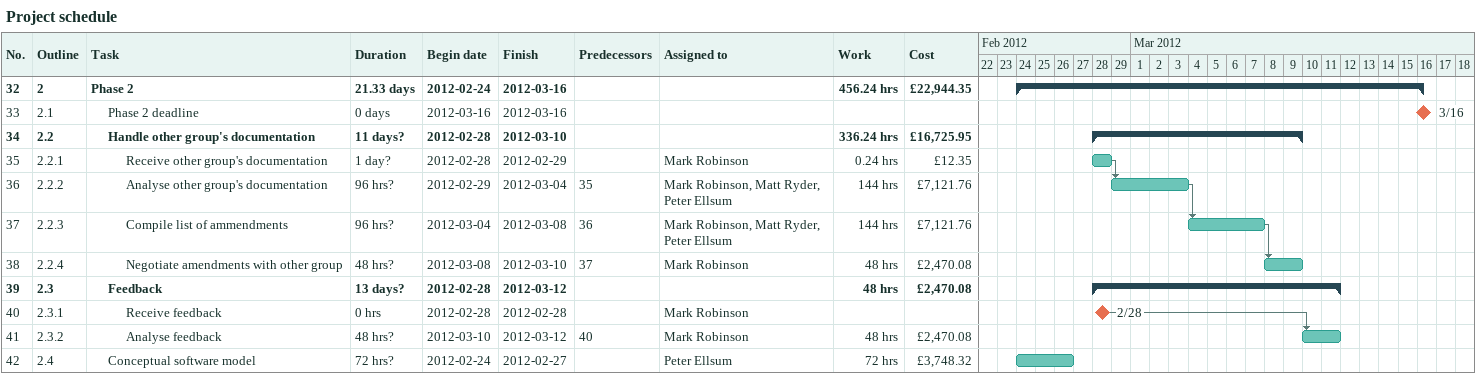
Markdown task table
Project schedule

| ID | WBS | Task | Duration | Start | Finish | Predecessors | Resources | Work (h) | Cost (£) |
|---|---|---|---|---|---|---|---|---|---|
| 32 | 2 | **Phase 2** | 21.33d | 2012-02-24 | 2012-03-16 |  |  | 456.24 | 22944.35 |
| 33 | 2.1 | Phase 2 deadline | 0d | 2012-03-16 | 2012-03-16 |  |  |  |  |
| 34 | 2.2 | **Handle other group's documentation** | 11d? | 2012-02-28 | 2012-03-10 |  |  | 336.24 | 16725.95 |
| 35 | 2.2.1 | Receive other group's documentation | 1d? | 2012-02-28 | 2012-02-29 |  | Mark Robinson | 0.24 | 12.35 |
| 36 | 2.2.2 | Analyse other group's documentation | 96h? | 2012-02-29 | 2012-03-04 | 35 | Mark Robinson, Matt Ryder, Peter Ellsum | 144 | 7121.76 |
| 37 | 2.2.3 | Compile list of ammendments | 96h? | 2012-03-04 | 2012-03-08 | 36 | Mark Robinson, Matt Ryder, Peter Ellsum | 144 | 7121.76 |
| 38 | 2.2.4 | Negotiate amendments with other group | 48h? | 2012-03-08 | 2012-03-10 | 37 | Mark Robinson | 48 | 2470.08 |
| 39 | 2.3 | **Feedback** | 13d? | 2012-02-28 | 2012-03-12 |  |  | 48 | 2470.08 |
| 40 | 2.3.1 | Receive feedback | 0h | 2012-02-28 | 2012-02-28 |  | Mark Robinson |  |  |
| 41 | 2.3.2 | Analyse feedback | 48h? | 2012-03-10 | 2012-03-12 | 40 | Mark Robinson | 48 | 2470.08 |
| 42 | 2.4 | Conceptual software model | 72h? | 2012-02-24 | 2012-02-27 |  | Peter Ellsum | 72 | 3748.32 |
